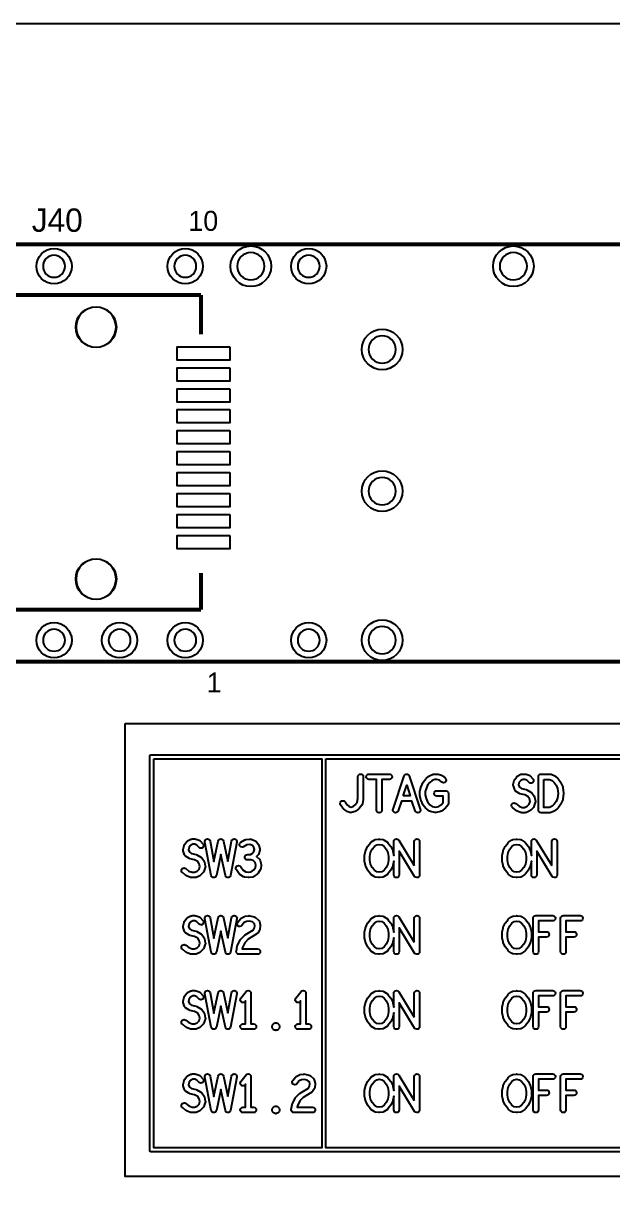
# Model space of a CAD drawing. Extents: x 0 to 260, y 0 to 180.
# Drawn here: x 214.82 to 237.26, y 135.68 to 180.34 of the extents above; entities that cross this region are included whole.
import ezdxf

# ---------------------------------------------------------------- set-up
doc = ezdxf.new("R2010")
doc.units = 0
for name, color, linetype in [('BG_DRILLHOLE', 193, 'CONTINUOUS'), ('BG_OUTLINE', 253, 'CONTINUOUS'), ('BG_SILKSCREEN_TOP', 6, 'CONTINUOUS'), ('PG_SILKSCREEN_TOP', 254, 'CONTINUOUS'), ('PIN_TOP', 96, 'CONTINUOUS'), ('RD_SILKSCREEN_TOP', 85, 'CONTINUOUS')]:
    doc.layers.add(name, color=color, linetype=linetype)

msp = doc.modelspace()

# ---------------------------------------------------------------- linework, layer by layer
at = {"layer": 'BG_DRILLHOLE'}
for points in [[(224.008442, 171.087034, 1), (222.967042, 171.087034, 1)], [(234.008422, 171.087034, 1), (232.967022, 171.087034, 1)], [(216.408762, 171.087034, 1), (215.570562, 171.087034, 1)], [(221.407482, 171.087034, 1), (220.569282, 171.087034, 1)], [(226.109022, 171.087034, 1), (225.270822, 171.087034, 1)], [(218.351862, 168.768014, 1), (216.827862, 168.768014, 1)], [(229.009702, 167.917114, 1), (227.968302, 167.917114, 1)], [(229.009702, 162.517074, 1), (227.968302, 162.517074, 1)], [(218.351862, 159.166814, 1), (216.827862, 159.166814, 1)], [(216.408762, 156.837634, 1), (215.570562, 156.837634, 1)], [(218.908122, 156.837634, 1), (218.069922, 156.837634, 1)], [(221.407482, 156.837634, 1), (220.569282, 156.837634, 1)], [(226.109022, 156.837634, 1), (225.270822, 156.837634, 1)], [(229.009702, 156.837634, 1), (227.968302, 156.837634, 1)]]:
    msp.add_lwpolyline(points, format="xyb", close=True, dxfattribs=at)
at = {"layer": 'BG_OUTLINE'}
msp.add_lwpolyline([(0, 180.34), (254, 180.34), (254, 0), (0, 0)], close=True, dxfattribs=at)
at = {"layer": 'BG_SILKSCREEN_TOP'}
for points in [[(218.694, 153.67), (248.539, 153.67), (248.539, 136.398), (218.694, 136.398)], [(219.7862, 152.3238), (226.191572, 152.3238), (226.191572, 137.4902), (219.7862, 137.4902)], [(226.343972, 152.3238), (247.0658, 152.3238), (247.0658, 137.4902), (226.343972, 137.4902)], [(234.645962, 151.5364), (234.860592, 151.5364), (234.963716, 151.48814), (235.043726, 151.421338), (235.115608, 151.313388), (235.172758, 151.188674), (235.187744, 151.003), (235.172758, 150.817326), (235.115608, 150.692612), (235.043726, 150.584662), (234.963716, 150.51786), (234.860592, 150.4696), (234.645962, 150.4696)], [(229.288594, 150.9141), (229.42296, 151.31669), (229.557326, 150.9141)], [(228.280468, 149.043644), (228.37648, 149.05863), (228.472492, 149.043644), (228.559868, 148.98116), (228.644958, 148.874988), (228.702616, 148.749004), (228.73208, 148.601176), (228.73208, 148.451824), (228.702616, 148.303996), (228.644958, 148.178012), (228.559868, 148.07184), (228.472492, 148.009356), (228.37648, 147.99437), (228.280468, 148.009356), (228.193092, 148.07184), (228.108002, 148.178012), (228.050344, 148.303996), (228.02088, 148.451824), (228.02088, 148.601176), (228.050344, 148.749004), (228.108002, 148.874988), (228.193092, 148.98116)], [(233.520488, 149.043644), (233.6165, 149.05863), (233.712512, 149.043644), (233.799888, 148.98116), (233.884978, 148.874988), (233.942636, 148.749004), (233.9721, 148.601176), (233.9721, 148.451824), (233.942636, 148.303996), (233.884978, 148.178012), (233.799888, 148.07184), (233.712512, 148.009356), (233.6165, 147.99437), (233.520488, 148.009356), (233.433112, 148.07184), (233.348022, 148.178012), (233.290364, 148.303996), (233.2609, 148.451824), (233.2609, 148.601176), (233.290364, 148.749004), (233.348022, 148.874988), (233.433112, 148.98116)], [(228.280468, 146.122644), (228.37648, 146.13763), (228.472492, 146.122644), (228.559868, 146.06016), (228.644958, 145.953988), (228.702616, 145.828004), (228.73208, 145.680176), (228.73208, 145.530824), (228.702616, 145.382996), (228.644958, 145.257012), (228.559868, 145.15084), (228.472492, 145.088356), (228.37648, 145.07337), (228.280468, 145.088356), (228.193092, 145.15084), (228.108002, 145.257012), (228.050344, 145.382996), (228.02088, 145.530824), (228.02088, 145.680176), (228.050344, 145.828004), (228.108002, 145.953988), (228.193092, 146.06016)], [(233.520488, 146.122644), (233.6165, 146.13763), (233.712512, 146.122644), (233.799888, 146.06016), (233.884978, 145.953988), (233.942636, 145.828004), (233.9721, 145.680176), (233.9721, 145.530824), (233.942636, 145.382996), (233.884978, 145.257012), (233.799888, 145.15084), (233.712512, 145.088356), (233.6165, 145.07337), (233.520488, 145.088356), (233.433112, 145.15084), (233.348022, 145.257012), (233.290364, 145.382996), (233.2609, 145.530824), (233.2609, 145.680176), (233.290364, 145.828004), (233.348022, 145.953988), (233.433112, 146.06016)], [(228.280468, 143.265144), (228.37648, 143.28013), (228.472492, 143.265144), (228.559868, 143.20266), (228.644958, 143.096488), (228.702616, 142.970504), (228.73208, 142.822676), (228.73208, 142.673324), (228.702616, 142.525496), (228.644958, 142.399512), (228.559868, 142.29334), (228.472492, 142.230856), (228.37648, 142.21587), (228.280468, 142.230856), (228.193092, 142.29334), (228.108002, 142.399512), (228.050344, 142.525496), (228.02088, 142.673324), (228.02088, 142.822676), (228.050344, 142.970504), (228.108002, 143.096488), (228.193092, 143.20266)], [(233.520488, 143.265144), (233.6165, 143.28013), (233.712512, 143.265144), (233.799888, 143.20266), (233.884978, 143.096488), (233.942636, 142.970504), (233.9721, 142.822676), (233.9721, 142.673324), (233.942636, 142.525496), (233.884978, 142.399512), (233.799888, 142.29334), (233.712512, 142.230856), (233.6165, 142.21587), (233.520488, 142.230856), (233.433112, 142.29334), (233.348022, 142.399512), (233.290364, 142.525496), (233.2609, 142.673324), (233.2609, 142.822676), (233.290364, 142.970504), (233.348022, 143.096488), (233.433112, 143.20266)], [(228.280468, 140.090144), (228.37648, 140.10513), (228.472492, 140.090144), (228.559868, 140.02766), (228.644958, 139.921488), (228.702616, 139.795504), (228.73208, 139.647676), (228.73208, 139.498324), (228.702616, 139.350496), (228.644958, 139.224512), (228.559868, 139.11834), (228.472492, 139.055856), (228.37648, 139.04087), (228.280468, 139.055856), (228.193092, 139.11834), (228.108002, 139.224512), (228.050344, 139.350496), (228.02088, 139.498324), (228.02088, 139.647676), (228.050344, 139.795504), (228.108002, 139.921488), (228.193092, 140.02766)], [(233.520488, 140.090144), (233.6165, 140.10513), (233.712512, 140.090144), (233.799888, 140.02766), (233.884978, 139.921488), (233.942636, 139.795504), (233.9721, 139.647676), (233.9721, 139.498324), (233.942636, 139.350496), (233.884978, 139.224512), (233.799888, 139.11834), (233.712512, 139.055856), (233.6165, 139.04087), (233.520488, 139.055856), (233.433112, 139.11834), (233.348022, 139.224512), (233.290364, 139.350496), (233.2609, 139.498324), (233.2609, 139.647676), (233.290364, 139.795504), (233.348022, 139.921488), (233.433112, 140.02766)]]:
    msp.add_lwpolyline(points, close=True, dxfattribs=at)
for points in [[(219.6338, 152.4, -0.414214), (219.71, 152.4762), (247.142, 152.4762, -0.414214), (247.2182, 152.4), (247.2182, 137.414, -0.414214), (247.142, 137.3378), (219.71, 137.3378, -0.414214), (219.6338, 137.414)], [(227.566982, 150.801324), (227.566982, 151.638, -1), (227.770182, 151.638), (227.770182, 150.791418, -0.049144), (227.76815, 150.771606), (227.734368, 150.602188, -0.120327), (227.714048, 150.5585), (227.612448, 150.4315, -0.050086), (227.598224, 150.417022), (227.496624, 150.33244, -0.097989), (227.46208, 150.31339), (227.326698, 150.270972, -0.076242), (227.296218, 150.2664, -0.086179), (227.261928, 150.272242), (227.14331, 150.31466, -0.088027), (227.112576, 150.33244), (227.010976, 150.417022, -0.072059), (226.991418, 150.438612), (226.906836, 150.565612, -0.147613), (226.889818, 150.622, -0.414214), (226.991418, 150.7236, -0.250497), (227.076, 150.678388), (227.152454, 150.56358), (227.228654, 150.50008), (227.29825, 150.475188), (227.38207, 150.50135), (227.460302, 150.566628), (227.540058, 150.666196)], [(227.987098, 151.5364, -1), (227.987098, 151.7396), (228.765862, 151.7396, -1), (228.765862, 151.5364), (228.47808, 151.5364), (228.47808, 150.368, -1), (228.27488, 150.368), (228.27488, 151.5364)], [(228.903276, 150.400258), (229.326694, 151.670258, -0.720317), (229.519226, 151.670258), (229.942644, 150.400258, -0.08101), (229.947978, 150.368, -0.414214), (229.846378, 150.2664, -0.322662), (229.750112, 150.335742), (229.62489, 150.7109), (229.22103, 150.7109), (229.095808, 150.335742, -0.322662), (228.999542, 150.2664, -0.414214), (228.897942, 150.368, -0.08101)], [(230.46944, 151.7396), (230.588058, 151.7396, -0.076242), (230.618538, 151.735028), (230.75392, 151.69261, -0.097989), (230.788464, 151.67356), (230.890064, 151.588978, -0.222878), (230.92664, 151.511, -0.414214), (230.82504, 151.4094, -0.176013), (230.760016, 151.433022), (230.67391, 151.50465), (230.572564, 151.5364), (230.492046, 151.5364), (230.388922, 151.48814), (230.305356, 151.41829), (230.21798, 151.309324), (230.159052, 151.180038), (230.130858, 151.074374), (230.130858, 150.949406), (230.160322, 150.801578), (230.21798, 150.675594), (230.30307, 150.569422), (230.394256, 150.504398), (230.52024, 150.472648), (230.646224, 150.504398), (230.73741, 150.569422), (230.808022, 150.65756), (230.808022, 150.9014), (230.57104, 150.9014, -1), (230.57104, 151.1046), (230.909622, 151.1046, -0.414214), (231.011222, 151.003), (231.011222, 150.622, -0.170862), (230.98887, 150.5585), (230.88727, 150.4315, -0.068418), (230.867204, 150.41245), (230.74884, 150.327868, -0.094527), (230.714296, 150.311866), (230.544878, 150.269448, -0.061321), (230.52024, 150.2664, -0.061321), (230.495602, 150.269448), (230.326184, 150.311866, -0.094527), (230.29164, 150.327868), (230.173276, 150.41245, -0.068418), (230.15321, 150.4315), (230.05161, 150.5585, -0.061425), (230.038402, 150.579582), (229.970584, 150.727664, -0.058502), (229.963472, 150.75027), (229.92969, 150.919688, -0.049144), (229.927658, 150.9395), (229.927658, 151.087582, -0.065123), (229.93096, 151.113744), (229.964742, 151.240744, -0.041963), (229.970584, 151.256746), (230.038402, 151.405082, -0.061989), (230.05161, 151.426418), (230.15321, 151.553418, -0.050086), (230.167434, 151.567896), (230.269034, 151.652478, -0.064082), (230.290878, 151.666448), (230.42626, 151.729948, -0.110402)], [(233.819192, 151.7396), (233.938318, 151.7396, -0.086179), (233.972608, 151.733758), (234.090972, 151.69134, -0.115766), (234.129834, 151.66594), (234.231434, 151.560276, -0.193858), (234.259882, 151.489918, -0.414214), (234.158282, 151.388318, -0.204602), (234.08513, 151.41956), (234.00004, 151.507952), (233.920538, 151.5364), (233.8451, 151.5364), (233.767376, 151.494744), (233.71048, 151.42337), (233.688128, 151.326088), (233.719116, 151.236172), (233.793538, 151.182578), (233.975656, 151.144986, -0.076593), (234.004612, 151.134064), (234.157012, 151.049228, -0.118872), (234.192064, 151.01697), (234.2769, 150.88997, -0.091171), (234.291378, 150.856188), (234.32516, 150.708106, -0.056004), (234.3277, 150.6855, -0.083001), (234.322112, 150.65248), (234.271312, 150.504398, -0.108666), (234.248706, 150.46706), (234.147106, 150.361142, -0.092157), (234.11688, 150.339552), (233.981498, 150.276052, -0.110402), (233.938318, 150.2664), (233.802682, 150.2664, -0.099165), (233.763566, 150.274274), (233.611166, 150.337774, -0.066999), (233.587798, 150.35149), (233.452416, 150.457408, -0.23136), (233.4133, 150.537418, -0.414214), (233.5149, 150.639018, -0.16729), (233.577384, 150.617428), (233.702098, 150.519892), (233.823002, 150.4696), (233.915712, 150.4696), (234.013502, 150.515574), (234.0864, 150.59152), (234.12069, 150.691088), (234.097322, 150.792688), (234.036616, 150.88362), (233.919268, 150.949152), (233.731308, 150.988014, -0.104948), (233.6927, 151.005032), (233.574336, 151.089868, -0.155602), (233.537506, 151.139398), (233.486706, 151.28748, -0.083001), (233.481118, 151.3205, -0.056004), (233.483658, 151.343106), (233.51744, 151.491188, -0.112905), (233.536998, 151.532082), (233.62158, 151.638, -0.101707), (233.653076, 151.664162), (233.771694, 151.727662, -0.122248)], [(234.442762, 151.638, -0.414214), (234.544362, 151.7396), (234.883198, 151.7396, -0.110402), (234.926378, 151.729948), (235.06176, 151.666448, -0.064082), (235.083604, 151.652478), (235.185204, 151.567896, -0.072059), (235.204762, 151.546306), (235.289344, 151.419306, -0.04006), (235.297218, 151.405082), (235.365036, 151.256746, -0.087193), (235.373926, 151.22271), (235.390944, 151.011128, -0.020012), (235.391198, 151.003, -0.020012), (235.390944, 150.994872), (235.373926, 150.78329, -0.087193), (235.365036, 150.749254), (235.297218, 150.600918, -0.04006), (235.289344, 150.586694), (235.204762, 150.459694, -0.072059), (235.185204, 150.438104), (235.083604, 150.353522, -0.064082), (235.06176, 150.339552), (234.926378, 150.276052, -0.110402), (234.883198, 150.2664), (234.544362, 150.2664, -0.414214), (234.442762, 150.368)], [(221.246192, 149.2631), (221.365318, 149.2631, -0.086179), (221.399608, 149.257258), (221.517972, 149.21484, -0.115766), (221.556834, 149.18944), (221.658434, 149.083776, -0.193858), (221.686882, 149.013418, -0.414214), (221.585282, 148.911818, -0.204602), (221.51213, 148.94306), (221.42704, 149.031452), (221.347538, 149.0599), (221.2721, 149.0599), (221.194376, 149.018244), (221.13748, 148.94687), (221.115128, 148.849588), (221.146116, 148.759672), (221.220538, 148.706078), (221.402656, 148.668486, -0.076593), (221.431612, 148.657564), (221.584012, 148.572728, -0.118872), (221.619064, 148.54047), (221.7039, 148.41347, -0.091171), (221.718378, 148.379688), (221.75216, 148.231606, -0.056004), (221.7547, 148.209, -0.083001), (221.749112, 148.17598), (221.698312, 148.027898, -0.108666), (221.675706, 147.99056), (221.574106, 147.884642, -0.092157), (221.54388, 147.863052), (221.408498, 147.799552, -0.110402), (221.365318, 147.7899), (221.229682, 147.7899, -0.099165), (221.190566, 147.797774), (221.038166, 147.861274, -0.066999), (221.014798, 147.87499), (220.879416, 147.980908, -0.23136), (220.8403, 148.060918, -0.414214), (220.9419, 148.162518, -0.16729), (221.004384, 148.140928), (221.129098, 148.043392), (221.250002, 147.9931), (221.342712, 147.9931), (221.440502, 148.039074), (221.5134, 148.11502), (221.54769, 148.214588), (221.524322, 148.316188), (221.463616, 148.40712), (221.346268, 148.472652), (221.158308, 148.511514, -0.104948), (221.1197, 148.528532), (221.001336, 148.613368, -0.155602), (220.964506, 148.662898), (220.913706, 148.81098, -0.083001), (220.908118, 148.844, -0.056004), (220.910658, 148.866606), (220.94444, 149.014688, -0.112905), (220.963998, 149.055582), (221.04858, 149.1615, -0.101707), (221.080076, 149.187662), (221.198694, 149.251162, -0.122248)], [(222.608394, 148.40966), (222.752158, 149.180042, -0.361625), (222.85198, 149.2631, -0.414214), (222.95358, 149.1615, -0.045947), (222.951802, 149.142958), (222.71482, 147.872958, -0.361625), (222.614998, 147.7899, -0.354444), (222.515684, 147.870418), (222.34398, 148.674582), (222.172276, 147.870418, -0.354444), (222.072962, 147.7899, -0.361625), (221.97314, 147.872958), (221.736158, 149.142958, -0.045947), (221.73438, 149.1615, -0.414214), (221.83598, 149.2631, -0.361625), (221.935802, 149.180042), (222.079566, 148.40966), (222.244666, 149.182582, -0.810742), (222.443294, 149.182582)], [(223.291908, 149.241002), (223.444308, 149.262084, -0.034516), (223.458278, 149.2631, -0.099165), (223.497394, 149.255226), (223.649794, 149.191726, -0.126029), (223.69018, 149.1615), (223.774762, 149.055582, -0.103878), (223.793558, 149.018244), (223.82734, 148.891244, -0.065123), (223.830642, 148.865082, -0.065123), (223.82734, 148.83892), (223.793558, 148.71192, -0.104227), (223.774508, 148.674582), (223.707706, 148.591016), (223.813624, 148.496274, -0.155632), (223.84512, 148.443188), (223.878902, 148.295106, -0.056004), (223.881442, 148.2725, -0.032574), (223.88068, 148.259292), (223.863916, 148.132292, -0.114973), (223.84766, 148.089112), (223.762824, 147.962112, -0.080112), (223.740726, 147.93849), (223.605344, 147.832572, -0.127489), (223.558608, 147.812252), (223.423226, 147.79117, -0.038943), (223.407478, 147.7899, -0.034516), (223.393508, 147.790916), (223.241108, 147.811998, -0.105588), (223.20123, 147.826476), (223.065594, 147.911312, -0.103217), (223.035622, 147.940014), (222.934022, 148.088096, -0.151321), (222.916242, 148.1455, -0.414214), (223.017842, 148.2471, -0.247488), (223.101662, 148.202904), (223.191324, 148.072348), (223.290638, 148.010372), (223.406716, 147.994116), (223.501204, 148.008848), (223.602804, 148.088604), (223.665542, 148.18233), (223.676718, 148.267674), (223.654112, 148.36648), (223.57461, 148.4376), (223.491298, 148.467318), (223.356678, 148.467318, -1), (223.356678, 148.670518), (223.479868, 148.670518), (223.542098, 148.70938), (223.60255, 148.784818), (223.623886, 148.865082), (223.60255, 148.945346), (223.547432, 149.01418), (223.444816, 149.057106), (223.338644, 149.042374), (223.203008, 148.966936, -0.128076), (223.153478, 148.953982, -0.414214), (223.051878, 149.055582, -0.271972), (223.103948, 149.144228), (223.256348, 149.229064, -0.093132)], [(229.710742, 148.251672), (229.710742, 149.1615, -1), (229.913942, 149.1615), (229.913942, 147.8915, -0.414214), (229.812342, 147.7899, -0.260983), (229.725728, 147.838414), (229.135178, 148.801328), (229.135178, 147.8915, -1), (228.931978, 147.8915), (228.931978, 148.415248), (228.899466, 148.252688, -0.058502), (228.892354, 148.230082), (228.824536, 148.082, -0.061425), (228.811328, 148.060918), (228.709728, 147.933918, -0.068418), (228.689662, 147.914868), (228.571044, 147.830032, -0.117093), (228.52761, 147.812252), (228.392228, 147.79117, -0.038943), (228.37648, 147.7899, -0.038943), (228.360732, 147.79117), (228.22535, 147.812252, -0.117093), (228.181916, 147.830032), (228.063298, 147.914868, -0.068418), (228.043232, 147.933918), (227.941632, 148.060918, -0.061425), (227.928424, 148.082), (227.860606, 148.230082, -0.058502), (227.853494, 148.252688), (227.819712, 148.422106, -0.049144), (227.81768, 148.441918), (227.81768, 148.611082, -0.049144), (227.819712, 148.630894), (227.853494, 148.800312, -0.058502), (227.860606, 148.822918), (227.928424, 148.971, -0.061425), (227.941632, 148.992082), (228.043232, 149.119082, -0.068418), (228.063298, 149.138132), (228.181916, 149.222968, -0.117093), (228.22535, 149.240748), (228.360732, 149.26183, -0.038943), (228.37648, 149.2631, -0.038943), (228.392228, 149.26183), (228.52761, 149.240748, -0.117093), (228.571044, 149.222968), (228.689662, 149.138132, -0.068418), (228.709728, 149.119082), (228.811328, 148.992082, -0.061425), (228.824536, 148.971), (228.892354, 148.822918, -0.058502), (228.899466, 148.800312), (228.931978, 148.637752), (228.931978, 149.1615, -0.414214), (229.033578, 149.2631, -0.260983), (229.120192, 149.214586)], [(234.950762, 148.251672), (234.950762, 149.1615, -1), (235.153962, 149.1615), (235.153962, 147.8915, -0.414214), (235.052362, 147.7899, -0.260983), (234.965748, 147.838414), (234.375198, 148.801328), (234.375198, 147.8915, -1), (234.171998, 147.8915), (234.171998, 148.415248), (234.139486, 148.252688, -0.058502), (234.132374, 148.230082), (234.064556, 148.082, -0.061425), (234.051348, 148.060918), (233.949748, 147.933918, -0.068418), (233.929682, 147.914868), (233.811064, 147.830032, -0.117093), (233.76763, 147.812252), (233.632248, 147.79117, -0.038943), (233.6165, 147.7899, -0.038943), (233.600752, 147.79117), (233.46537, 147.812252, -0.117093), (233.421936, 147.830032), (233.303318, 147.914868, -0.068418), (233.283252, 147.933918), (233.181652, 148.060918, -0.061425), (233.168444, 148.082), (233.100626, 148.230082, -0.058502), (233.093514, 148.252688), (233.059732, 148.422106, -0.049144), (233.0577, 148.441918), (233.0577, 148.611082, -0.049144), (233.059732, 148.630894), (233.093514, 148.800312, -0.058502), (233.100626, 148.822918), (233.168444, 148.971, -0.061425), (233.181652, 148.992082), (233.283252, 149.119082, -0.068418), (233.303318, 149.138132), (233.421936, 149.222968, -0.117093), (233.46537, 149.240748), (233.600752, 149.26183, -0.038943), (233.6165, 149.2631, -0.038943), (233.632248, 149.26183), (233.76763, 149.240748, -0.117093), (233.811064, 149.222968), (233.929682, 149.138132, -0.068418), (233.949748, 149.119082), (234.051348, 148.992082, -0.061425), (234.064556, 148.971), (234.132374, 148.822918, -0.058502), (234.139486, 148.800312), (234.171998, 148.637752), (234.171998, 149.1615, -0.414214), (234.273598, 149.2631, -0.260983), (234.360212, 149.214586)], [(221.246192, 146.3421), (221.365318, 146.3421, -0.086179), (221.399608, 146.336258), (221.517972, 146.29384, -0.115766), (221.556834, 146.26844), (221.658434, 146.162776, -0.193858), (221.686882, 146.092418, -0.414214), (221.585282, 145.990818, -0.204602), (221.51213, 146.02206), (221.42704, 146.110452), (221.347538, 146.1389), (221.2721, 146.1389), (221.194376, 146.097244), (221.13748, 146.02587), (221.115128, 145.928588), (221.146116, 145.838672), (221.220538, 145.785078), (221.402656, 145.747486, -0.076593), (221.431612, 145.736564), (221.584012, 145.651728, -0.118872), (221.619064, 145.61947), (221.7039, 145.49247, -0.091171), (221.718378, 145.458688), (221.75216, 145.310606, -0.056004), (221.7547, 145.288, -0.083001), (221.749112, 145.25498), (221.698312, 145.106898, -0.108666), (221.675706, 145.06956), (221.574106, 144.963642, -0.092157), (221.54388, 144.942052), (221.408498, 144.878552, -0.110402), (221.365318, 144.8689), (221.229682, 144.8689, -0.099165), (221.190566, 144.876774), (221.038166, 144.940274, -0.066999), (221.014798, 144.95399), (220.879416, 145.059908, -0.23136), (220.8403, 145.139918, -0.414214), (220.9419, 145.241518, -0.16729), (221.004384, 145.219928), (221.129098, 145.122392), (221.250002, 145.0721), (221.342712, 145.0721), (221.440502, 145.118074), (221.5134, 145.19402), (221.54769, 145.293588), (221.524322, 145.395188), (221.463616, 145.48612), (221.346268, 145.551652), (221.158308, 145.590514, -0.104948), (221.1197, 145.607532), (221.001336, 145.692368, -0.155602), (220.964506, 145.741898), (220.913706, 145.88998, -0.083001), (220.908118, 145.923, -0.056004), (220.910658, 145.945606), (220.94444, 146.093688, -0.112905), (220.963998, 146.134582), (221.04858, 146.2405, -0.101707), (221.080076, 146.266662), (221.198694, 146.330162, -0.122248)], [(222.608394, 145.48866), (222.752158, 146.259042, -0.361625), (222.85198, 146.3421, -0.414214), (222.95358, 146.2405, -0.045947), (222.951802, 146.221958), (222.71482, 144.951958, -0.361625), (222.614998, 144.8689, -0.354444), (222.515684, 144.949418), (222.34398, 145.753582), (222.172276, 144.949418, -0.354444), (222.072962, 144.8689, -0.361625), (221.97314, 144.951958), (221.736158, 146.221958, -0.045947), (221.73438, 146.2405, -0.414214), (221.83598, 146.3421, -0.361625), (221.935802, 146.259042), (222.079566, 145.48866), (222.244666, 146.261582, -0.810742), (222.443294, 146.261582)], [(223.273112, 146.319748), (223.408494, 146.34083, -0.038943), (223.424242, 146.3421, -0.061321), (223.44888, 146.339052), (223.618298, 146.296634, -0.121114), (223.661224, 146.274028), (223.779842, 146.168364, -0.146992), (223.810576, 146.11858), (223.844358, 145.99158, -0.065123), (223.84766, 145.965418, -0.033277), (223.846644, 145.951956), (223.829626, 145.824956, -0.109105), (223.81464, 145.783808), (223.747076, 145.67789, -0.111451), (223.715326, 145.646394), (223.385634, 145.4404), (223.254062, 145.312384), (223.166178, 145.129504), (223.156018, 145.0721), (223.74606, 145.0721, -1), (223.74606, 144.8689), (223.03486, 144.8689, -0.414214), (222.93326, 144.9705, -0.043986), (222.934784, 144.98828), (222.968566, 145.17878, -0.067883), (222.976948, 145.204942), (223.078548, 145.416524, -0.088411), (223.099376, 145.44548), (223.251776, 145.593816, -0.053151), (223.268794, 145.607024), (223.588072, 145.806414), (223.631252, 145.874232), (223.642682, 145.958814), (223.621854, 146.036792), (223.544638, 146.105626), (223.419416, 146.136868), (223.321626, 146.121628), (223.236536, 146.076162), (223.14789, 145.965418, -0.227899), (223.068642, 145.927318, -0.414214), (222.967042, 146.028918, -0.170862), (222.989394, 146.092418), (223.090994, 146.219418, -0.101271), (223.122236, 146.24558), (223.240854, 146.30908, -0.08417)], [(229.710742, 145.330672), (229.710742, 146.2405, -1), (229.913942, 146.2405), (229.913942, 144.9705, -0.414214), (229.812342, 144.8689, -0.260983), (229.725728, 144.917414), (229.135178, 145.880328), (229.135178, 144.9705, -1), (228.931978, 144.9705), (228.931978, 145.494248), (228.899466, 145.331688, -0.058502), (228.892354, 145.309082), (228.824536, 145.161, -0.061425), (228.811328, 145.139918), (228.709728, 145.012918, -0.068418), (228.689662, 144.993868), (228.571044, 144.909032, -0.117093), (228.52761, 144.891252), (228.392228, 144.87017, -0.038943), (228.37648, 144.8689, -0.038943), (228.360732, 144.87017), (228.22535, 144.891252, -0.117093), (228.181916, 144.909032), (228.063298, 144.993868, -0.068418), (228.043232, 145.012918), (227.941632, 145.139918, -0.061425), (227.928424, 145.161), (227.860606, 145.309082, -0.058502), (227.853494, 145.331688), (227.819712, 145.501106, -0.049144), (227.81768, 145.520918), (227.81768, 145.690082, -0.049144), (227.819712, 145.709894), (227.853494, 145.879312, -0.058502), (227.860606, 145.901918), (227.928424, 146.05, -0.061425), (227.941632, 146.071082), (228.043232, 146.198082, -0.068418), (228.063298, 146.217132), (228.181916, 146.301968, -0.117093), (228.22535, 146.319748), (228.360732, 146.34083, -0.038943), (228.37648, 146.3421, -0.038943), (228.392228, 146.34083), (228.52761, 146.319748, -0.117093), (228.571044, 146.301968), (228.689662, 146.217132, -0.068418), (228.709728, 146.198082), (228.811328, 146.071082, -0.061425), (228.824536, 146.05), (228.892354, 145.901918, -0.058502), (228.899466, 145.879312), (228.931978, 145.716752), (228.931978, 146.2405, -0.414214), (229.033578, 146.3421, -0.260983), (229.120192, 146.293586)], [(233.46537, 146.319748), (233.600752, 146.34083, -0.038943), (233.6165, 146.3421, -0.038943), (233.632248, 146.34083), (233.76763, 146.319748, -0.117093), (233.811064, 146.301968), (233.929682, 146.217132, -0.068418), (233.949748, 146.198082), (234.051348, 146.071082, -0.061425), (234.064556, 146.05), (234.132374, 145.901918, -0.058502), (234.139486, 145.879312), (234.173268, 145.709894, -0.049144), (234.1753, 145.690082), (234.1753, 145.520918, -0.049144), (234.173268, 145.501106), (234.139486, 145.331688, -0.058502), (234.132374, 145.309082), (234.064556, 145.161, -0.061425), (234.051348, 145.139918), (233.949748, 145.012918, -0.068418), (233.929682, 144.993868), (233.811064, 144.909032, -0.117093), (233.76763, 144.891252), (233.632248, 144.87017, -0.038943), (233.6165, 144.8689, -0.038943), (233.600752, 144.87017), (233.46537, 144.891252, -0.117093), (233.421936, 144.909032), (233.303318, 144.993868, -0.068418), (233.283252, 145.012918), (233.181652, 145.139918, -0.061425), (233.168444, 145.161), (233.100626, 145.309082, -0.058502), (233.093514, 145.331688), (233.059732, 145.501106, -0.049144), (233.0577, 145.520918), (233.0577, 145.690082, -0.049144), (233.059732, 145.709894), (233.093514, 145.879312, -0.058502), (233.100626, 145.901918), (233.168444, 146.05, -0.061425), (233.181652, 146.071082), (233.283252, 146.198082, -0.068418), (233.303318, 146.217132), (233.421936, 146.301968, -0.117093)], [(234.239562, 146.2405, -0.414214), (234.341162, 146.3421), (234.984798, 146.3421, -1), (234.984798, 146.1389), (234.442762, 146.1389), (234.442762, 145.728182), (234.747562, 145.728182, -1), (234.747562, 145.524982), (234.442762, 145.524982), (234.442762, 144.9705, -1), (234.239562, 144.9705)], [(235.286042, 146.2405, -0.414214), (235.387642, 146.3421), (236.031278, 146.3421, -1), (236.031278, 146.1389), (235.489242, 146.1389), (235.489242, 145.728182), (235.794042, 145.728182, -1), (235.794042, 145.524982), (235.489242, 145.524982), (235.489242, 144.9705, -1), (235.286042, 144.9705)], [(221.246192, 143.4846), (221.365318, 143.4846, -0.086179), (221.399608, 143.478758), (221.517972, 143.43634, -0.115766), (221.556834, 143.41094), (221.658434, 143.305276, -0.193858), (221.686882, 143.234918, -0.414214), (221.585282, 143.133318, -0.204602), (221.51213, 143.16456), (221.42704, 143.252952), (221.347538, 143.2814), (221.2721, 143.2814), (221.194376, 143.239744), (221.13748, 143.16837), (221.115128, 143.071088), (221.146116, 142.981172), (221.220538, 142.927578), (221.402656, 142.889986, -0.076593), (221.431612, 142.879064), (221.584012, 142.794228, -0.118872), (221.619064, 142.76197), (221.7039, 142.63497, -0.091171), (221.718378, 142.601188), (221.75216, 142.453106, -0.056004), (221.7547, 142.4305, -0.083001), (221.749112, 142.39748), (221.698312, 142.249398, -0.108666), (221.675706, 142.21206), (221.574106, 142.106142, -0.092157), (221.54388, 142.084552), (221.408498, 142.021052, -0.110402), (221.365318, 142.0114), (221.229682, 142.0114, -0.099165), (221.190566, 142.019274), (221.038166, 142.082774, -0.066999), (221.014798, 142.09649), (220.879416, 142.202408, -0.23136), (220.8403, 142.282418, -0.414214), (220.9419, 142.384018, -0.16729), (221.004384, 142.362428), (221.129098, 142.264892), (221.250002, 142.2146), (221.342712, 142.2146), (221.440502, 142.260574), (221.5134, 142.33652), (221.54769, 142.436088), (221.524322, 142.537688), (221.463616, 142.62862), (221.346268, 142.694152), (221.158308, 142.733014, -0.104948), (221.1197, 142.750032), (221.001336, 142.834868, -0.155602), (220.964506, 142.884398), (220.913706, 143.03248, -0.083001), (220.908118, 143.0655, -0.056004), (220.910658, 143.088106), (220.94444, 143.236188, -0.112905), (220.963998, 143.277082), (221.04858, 143.383, -0.101707), (221.080076, 143.409162), (221.198694, 143.472662, -0.122248)], [(222.608394, 142.63116), (222.752158, 143.401542, -0.361625), (222.85198, 143.4846, -0.414214), (222.95358, 143.383, -0.045947), (222.951802, 143.364458), (222.71482, 142.094458, -0.361625), (222.614998, 142.0114, -0.354444), (222.515684, 142.091918), (222.34398, 142.896082), (222.172276, 142.091918, -0.354444), (222.072962, 142.0114, -0.361625), (221.97314, 142.094458), (221.736158, 143.364458, -0.045947), (221.73438, 143.383, -0.414214), (221.83598, 143.4846, -0.361625), (221.935802, 143.401542), (222.079566, 142.63116), (222.244666, 143.404082, -0.810742), (222.443294, 143.404082)], [(223.108012, 143.1925), (223.311212, 143.4465, -0.227899), (223.39046, 143.4846, -0.414214), (223.49206, 143.383), (223.49206, 142.2146), (223.59366, 142.2146, -1), (223.59366, 142.0114), (223.18726, 142.0114, -1), (223.18726, 142.2146), (223.28886, 142.2146), (223.28886, 143.09344), (223.266508, 143.0655, -0.227899), (223.18726, 143.0274, -0.414214), (223.08566, 143.129, -0.170862)], [(225.200972, 143.1925), (225.404172, 143.4465, -0.227899), (225.48342, 143.4846, -0.414214), (225.58502, 143.383), (225.58502, 142.2146), (225.68662, 142.2146, -1), (225.68662, 142.0114), (225.28022, 142.0114, -1), (225.28022, 142.2146), (225.38182, 142.2146), (225.38182, 143.09344), (225.359468, 143.0655, -0.227899), (225.28022, 143.0274, -0.414214), (225.17862, 143.129, -0.170862)], [(229.710742, 142.473172), (229.710742, 143.383, -1), (229.913942, 143.383), (229.913942, 142.113, -0.414214), (229.812342, 142.0114, -0.260983), (229.725728, 142.059914), (229.135178, 143.022828), (229.135178, 142.113, -1), (228.931978, 142.113), (228.931978, 142.636748), (228.899466, 142.474188, -0.058502), (228.892354, 142.451582), (228.824536, 142.3035, -0.061425), (228.811328, 142.282418), (228.709728, 142.155418, -0.068418), (228.689662, 142.136368), (228.571044, 142.051532, -0.117093), (228.52761, 142.033752), (228.392228, 142.01267, -0.038943), (228.37648, 142.0114, -0.038943), (228.360732, 142.01267), (228.22535, 142.033752, -0.117093), (228.181916, 142.051532), (228.063298, 142.136368, -0.068418), (228.043232, 142.155418), (227.941632, 142.282418, -0.061425), (227.928424, 142.3035), (227.860606, 142.451582, -0.058502), (227.853494, 142.474188), (227.819712, 142.643606, -0.049144), (227.81768, 142.663418), (227.81768, 142.832582, -0.049144), (227.819712, 142.852394), (227.853494, 143.021812, -0.058502), (227.860606, 143.044418), (227.928424, 143.1925, -0.061425), (227.941632, 143.213582), (228.043232, 143.340582, -0.068418), (228.063298, 143.359632), (228.181916, 143.444468, -0.117093), (228.22535, 143.462248), (228.360732, 143.48333, -0.038943), (228.37648, 143.4846, -0.038943), (228.392228, 143.48333), (228.52761, 143.462248, -0.117093), (228.571044, 143.444468), (228.689662, 143.359632, -0.068418), (228.709728, 143.340582), (228.811328, 143.213582, -0.061425), (228.824536, 143.1925), (228.892354, 143.044418, -0.058502), (228.899466, 143.021812), (228.931978, 142.859252), (228.931978, 143.383, -0.414214), (229.033578, 143.4846, -0.260983), (229.120192, 143.436086)], [(233.46537, 143.462248), (233.600752, 143.48333, -0.038943), (233.6165, 143.4846, -0.038943), (233.632248, 143.48333), (233.76763, 143.462248, -0.117093), (233.811064, 143.444468), (233.929682, 143.359632, -0.068418), (233.949748, 143.340582), (234.051348, 143.213582, -0.061425), (234.064556, 143.1925), (234.132374, 143.044418, -0.058502), (234.139486, 143.021812), (234.173268, 142.852394, -0.049144), (234.1753, 142.832582), (234.1753, 142.663418, -0.049144), (234.173268, 142.643606), (234.139486, 142.474188, -0.058502), (234.132374, 142.451582), (234.064556, 142.3035, -0.061425), (234.051348, 142.282418), (233.949748, 142.155418, -0.068418), (233.929682, 142.136368), (233.811064, 142.051532, -0.117093), (233.76763, 142.033752), (233.632248, 142.01267, -0.038943), (233.6165, 142.0114, -0.038943), (233.600752, 142.01267), (233.46537, 142.033752, -0.117093), (233.421936, 142.051532), (233.303318, 142.136368, -0.068418), (233.283252, 142.155418), (233.181652, 142.282418, -0.061425), (233.168444, 142.3035), (233.100626, 142.451582, -0.058502), (233.093514, 142.474188), (233.059732, 142.643606, -0.049144), (233.0577, 142.663418), (233.0577, 142.832582, -0.049144), (233.059732, 142.852394), (233.093514, 143.021812, -0.058502), (233.100626, 143.044418), (233.168444, 143.1925, -0.061425), (233.181652, 143.213582), (233.283252, 143.340582, -0.068418), (233.303318, 143.359632), (233.421936, 143.444468, -0.117093)], [(234.239562, 143.383, -0.414214), (234.341162, 143.4846), (234.984798, 143.4846, -1), (234.984798, 143.2814), (234.442762, 143.2814), (234.442762, 142.870682), (234.747562, 142.870682, -1), (234.747562, 142.667482), (234.442762, 142.667482), (234.442762, 142.113, -1), (234.239562, 142.113)], [(235.286042, 143.383, -0.414214), (235.387642, 143.4846), (236.031278, 143.4846, -1), (236.031278, 143.2814), (235.489242, 143.2814), (235.489242, 142.870682), (235.794042, 142.870682, -1), (235.794042, 142.667482), (235.489242, 142.667482), (235.489242, 142.113, -1), (235.286042, 142.113)], [(224.348802, 142.219934), (224.382584, 142.24127, -0.28972), (224.491296, 142.24127), (224.525078, 142.219934, -0.256978), (224.572322, 142.134082), (224.572322, 142.091918, -0.256978), (224.525078, 142.006066), (224.491296, 141.98473, -0.28972), (224.382584, 141.98473), (224.348802, 142.006066, -0.256978), (224.301558, 142.091918), (224.301558, 142.134082, -0.256978)], [(221.246192, 140.3096), (221.365318, 140.3096, -0.086179), (221.399608, 140.303758), (221.517972, 140.26134, -0.115766), (221.556834, 140.23594), (221.658434, 140.130276, -0.193858), (221.686882, 140.059918, -0.414214), (221.585282, 139.958318, -0.204602), (221.51213, 139.98956), (221.42704, 140.077952), (221.347538, 140.1064), (221.2721, 140.1064), (221.194376, 140.064744), (221.13748, 139.99337), (221.115128, 139.896088), (221.146116, 139.806172), (221.220538, 139.752578), (221.402656, 139.714986, -0.076593), (221.431612, 139.704064), (221.584012, 139.619228, -0.118872), (221.619064, 139.58697), (221.7039, 139.45997, -0.091171), (221.718378, 139.426188), (221.75216, 139.278106, -0.056004), (221.7547, 139.2555, -0.083001), (221.749112, 139.22248), (221.698312, 139.074398, -0.108666), (221.675706, 139.03706), (221.574106, 138.931142, -0.092157), (221.54388, 138.909552), (221.408498, 138.846052, -0.110402), (221.365318, 138.8364), (221.229682, 138.8364, -0.099165), (221.190566, 138.844274), (221.038166, 138.907774, -0.066999), (221.014798, 138.92149), (220.879416, 139.027408, -0.23136), (220.8403, 139.107418, -0.414214), (220.9419, 139.209018, -0.16729), (221.004384, 139.187428), (221.129098, 139.089892), (221.250002, 139.0396), (221.342712, 139.0396), (221.440502, 139.085574), (221.5134, 139.16152), (221.54769, 139.261088), (221.524322, 139.362688), (221.463616, 139.45362), (221.346268, 139.519152), (221.158308, 139.558014, -0.104948), (221.1197, 139.575032), (221.001336, 139.659868, -0.155602), (220.964506, 139.709398), (220.913706, 139.85748, -0.083001), (220.908118, 139.8905, -0.056004), (220.910658, 139.913106), (220.94444, 140.061188, -0.112905), (220.963998, 140.102082), (221.04858, 140.208, -0.101707), (221.080076, 140.234162), (221.198694, 140.297662, -0.122248)], [(222.608394, 139.45616), (222.752158, 140.226542, -0.361625), (222.85198, 140.3096, -0.414214), (222.95358, 140.208, -0.045947), (222.951802, 140.189458), (222.71482, 138.919458, -0.361625), (222.614998, 138.8364, -0.354444), (222.515684, 138.916918), (222.34398, 139.721082), (222.172276, 138.916918, -0.354444), (222.072962, 138.8364, -0.361625), (221.97314, 138.919458), (221.736158, 140.189458, -0.045947), (221.73438, 140.208, -0.414214), (221.83598, 140.3096, -0.361625), (221.935802, 140.226542), (222.079566, 139.45616), (222.244666, 140.229082, -0.810742), (222.443294, 140.229082)], [(223.108012, 140.0175), (223.311212, 140.2715, -0.227899), (223.39046, 140.3096, -0.414214), (223.49206, 140.208), (223.49206, 139.0396), (223.59366, 139.0396, -1), (223.59366, 138.8364), (223.18726, 138.8364, -1), (223.18726, 139.0396), (223.28886, 139.0396), (223.28886, 139.91844), (223.266508, 139.8905, -0.227899), (223.18726, 139.8524, -0.414214), (223.08566, 139.954, -0.170862)], [(225.366072, 140.287248), (225.501454, 140.30833, -0.038943), (225.517202, 140.3096, -0.061321), (225.54184, 140.306552), (225.711258, 140.264134, -0.121114), (225.754184, 140.241528), (225.872802, 140.135864, -0.146992), (225.903536, 140.08608), (225.937318, 139.95908, -0.065123), (225.94062, 139.932918, -0.033277), (225.939604, 139.919456), (225.922586, 139.792456, -0.109105), (225.9076, 139.751308), (225.840036, 139.64539, -0.111451), (225.808286, 139.613894), (225.478594, 139.4079), (225.347022, 139.279884), (225.259138, 139.097004), (225.248978, 139.0396), (225.83902, 139.0396, -1), (225.83902, 138.8364), (225.12782, 138.8364, -0.414214), (225.02622, 138.938, -0.043986), (225.027744, 138.95578), (225.061526, 139.14628, -0.067883), (225.069908, 139.172442), (225.171508, 139.384024, -0.088411), (225.192336, 139.41298), (225.344736, 139.561316, -0.053151), (225.361754, 139.574524), (225.681032, 139.773914), (225.724212, 139.841732), (225.735642, 139.926314), (225.714814, 140.004292), (225.637598, 140.073126), (225.512376, 140.104368), (225.414586, 140.089128), (225.329496, 140.043662), (225.24085, 139.932918, -0.227899), (225.161602, 139.894818, -0.414214), (225.060002, 139.996418, -0.170862), (225.082354, 140.059918), (225.183954, 140.186918, -0.101271), (225.215196, 140.21308), (225.333814, 140.27658, -0.08417)], [(229.710742, 139.298172), (229.710742, 140.208, -1), (229.913942, 140.208), (229.913942, 138.938, -0.414214), (229.812342, 138.8364, -0.260983), (229.725728, 138.884914), (229.135178, 139.847828), (229.135178, 138.938, -1), (228.931978, 138.938), (228.931978, 139.461748), (228.899466, 139.299188, -0.058502), (228.892354, 139.276582), (228.824536, 139.1285, -0.061425), (228.811328, 139.107418), (228.709728, 138.980418, -0.068418), (228.689662, 138.961368), (228.571044, 138.876532, -0.117093), (228.52761, 138.858752), (228.392228, 138.83767, -0.038943), (228.37648, 138.8364, -0.038943), (228.360732, 138.83767), (228.22535, 138.858752, -0.117093), (228.181916, 138.876532), (228.063298, 138.961368, -0.068418), (228.043232, 138.980418), (227.941632, 139.107418, -0.061425), (227.928424, 139.1285), (227.860606, 139.276582, -0.058502), (227.853494, 139.299188), (227.819712, 139.468606, -0.049144), (227.81768, 139.488418), (227.81768, 139.657582, -0.049144), (227.819712, 139.677394), (227.853494, 139.846812, -0.058502), (227.860606, 139.869418), (227.928424, 140.0175, -0.061425), (227.941632, 140.038582), (228.043232, 140.165582, -0.068418), (228.063298, 140.184632), (228.181916, 140.269468, -0.117093), (228.22535, 140.287248), (228.360732, 140.30833, -0.038943), (228.37648, 140.3096, -0.038943), (228.392228, 140.30833), (228.52761, 140.287248, -0.117093), (228.571044, 140.269468), (228.689662, 140.184632, -0.068418), (228.709728, 140.165582), (228.811328, 140.038582, -0.061425), (228.824536, 140.0175), (228.892354, 139.869418, -0.058502), (228.899466, 139.846812), (228.931978, 139.684252), (228.931978, 140.208, -0.414214), (229.033578, 140.3096, -0.260983), (229.120192, 140.261086)], [(233.46537, 140.287248), (233.600752, 140.30833, -0.038943), (233.6165, 140.3096, -0.038943), (233.632248, 140.30833), (233.76763, 140.287248, -0.117093), (233.811064, 140.269468), (233.929682, 140.184632, -0.068418), (233.949748, 140.165582), (234.051348, 140.038582, -0.061425), (234.064556, 140.0175), (234.132374, 139.869418, -0.058502), (234.139486, 139.846812), (234.173268, 139.677394, -0.049144), (234.1753, 139.657582), (234.1753, 139.488418, -0.049144), (234.173268, 139.468606), (234.139486, 139.299188, -0.058502), (234.132374, 139.276582), (234.064556, 139.1285, -0.061425), (234.051348, 139.107418), (233.949748, 138.980418, -0.068418), (233.929682, 138.961368), (233.811064, 138.876532, -0.117093), (233.76763, 138.858752), (233.632248, 138.83767, -0.038943), (233.6165, 138.8364, -0.038943), (233.600752, 138.83767), (233.46537, 138.858752, -0.117093), (233.421936, 138.876532), (233.303318, 138.961368, -0.068418), (233.283252, 138.980418), (233.181652, 139.107418, -0.061425), (233.168444, 139.1285), (233.100626, 139.276582, -0.058502), (233.093514, 139.299188), (233.059732, 139.468606, -0.049144), (233.0577, 139.488418), (233.0577, 139.657582, -0.049144), (233.059732, 139.677394), (233.093514, 139.846812, -0.058502), (233.100626, 139.869418), (233.168444, 140.0175, -0.061425), (233.181652, 140.038582), (233.283252, 140.165582, -0.068418), (233.303318, 140.184632), (233.421936, 140.269468, -0.117093)], [(234.239562, 140.208, -0.414214), (234.341162, 140.3096), (234.984798, 140.3096, -1), (234.984798, 140.1064), (234.442762, 140.1064), (234.442762, 139.695682), (234.747562, 139.695682, -1), (234.747562, 139.492482), (234.442762, 139.492482), (234.442762, 138.938, -1), (234.239562, 138.938)], [(235.286042, 140.208, -0.414214), (235.387642, 140.3096), (236.031278, 140.3096, -1), (236.031278, 140.1064), (235.489242, 140.1064), (235.489242, 139.695682), (235.794042, 139.695682, -1), (235.794042, 139.492482), (235.489242, 139.492482), (235.489242, 138.938, -1), (235.286042, 138.938)], [(224.348802, 139.044934), (224.382584, 139.06627, -0.28972), (224.491296, 139.06627), (224.525078, 139.044934, -0.256978), (224.572322, 138.959082), (224.572322, 138.916918, -0.256978), (224.525078, 138.831066), (224.491296, 138.80973, -0.28972), (224.382584, 138.80973), (224.348802, 138.831066, -0.256978), (224.301558, 138.916918), (224.301558, 138.959082, -0.256978)]]:
    msp.add_lwpolyline(points, format="xyb", close=True, dxfattribs=at)
at = {"layer": 'PG_SILKSCREEN_TOP', "const_width": 0.1524}
for points in [[(210.688682, 171.917614), (259.687822, 171.917614)], [(221.587822, 169.997374), (213.589362, 169.997374)], [(221.587822, 168.498774), (221.587822, 169.997374)], [(221.587822, 159.397954), (221.587822, 157.998414)], [(221.587822, 157.998414), (213.589362, 157.998414)], [(259.687822, 156.017214), (210.688682, 156.017214)]]:
    msp.add_lwpolyline(points, dxfattribs=at)
at = {"layer": 'PIN_TOP'}
for points in [[(222.692722, 168.022778), (222.692722, 167.514778), (220.686122, 167.514778), (220.686122, 168.022778)], [(222.692722, 167.222932), (222.692722, 166.714932), (220.686122, 166.714932), (220.686122, 167.222932)], [(222.692722, 166.422832), (222.692722, 165.914832), (220.686122, 165.914832), (220.686122, 166.422832)], [(222.692722, 165.622986), (222.692722, 165.114986), (220.686122, 165.114986), (220.686122, 165.622986)], [(222.692722, 164.822886), (222.692722, 164.314886), (220.686122, 164.314886), (220.686122, 164.822886)], [(222.692722, 164.022786), (222.692722, 163.514786), (220.686122, 163.514786), (220.686122, 164.022786)], [(222.692722, 163.22294), (222.692722, 162.71494), (220.686122, 162.71494), (220.686122, 163.22294)], [(222.692722, 162.42284), (222.692722, 161.91484), (220.686122, 161.91484), (220.686122, 162.42284)], [(222.692722, 161.622994), (222.692722, 161.114994), (220.686122, 161.114994), (220.686122, 161.622994)], [(222.692722, 160.822894), (222.692722, 160.314894), (220.686122, 160.314894), (220.686122, 160.822894)]]:
    msp.add_lwpolyline(points, close=True, dxfattribs=at)
for centre, radius in [((215.989662, 171.087034), 0.6731), ((220.988382, 171.087034), 0.6731), ((223.487742, 171.087034), 0.7747), ((225.689922, 171.087034), 0.6731), ((233.487722, 171.087034), 0.7747), ((217.589862, 168.768014), 0.7747), ((228.489002, 167.917114), 0.7747), ((228.489002, 162.517074), 0.7747), ((217.589862, 159.166814), 0.7747), ((215.989662, 156.837634), 0.6731), ((218.489022, 156.837634), 0.6731), ((220.988382, 156.837634), 0.6731), ((225.689922, 156.837634), 0.6731), ((228.489002, 156.837634), 0.7747)]:
    msp.add_circle(centre, radius, dxfattribs=at)

# ---------------------------------------------------------------- texts
at = {"layer": 'PG_SILKSCREEN_TOP', "width": 1.003333}
for s, p in [('10', (221.106238, 172.43679)), ('1', (221.8055, 154.846274))]:
    msp.add_text(s, height=0.762, dxfattribs=at).set_placement(p)
at = {"layer": 'RD_SILKSCREEN_TOP', "width": 1.014286}
msp.add_text('J40', height=0.889, dxfattribs=at).set_placement((215.139778, 172.399706))

doc.saveas('drawing.dxf')
